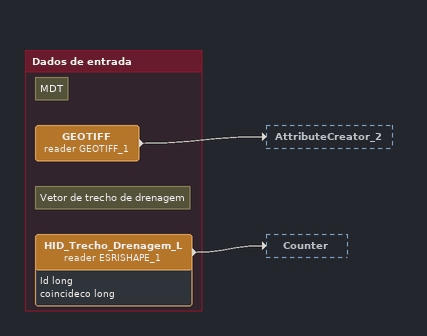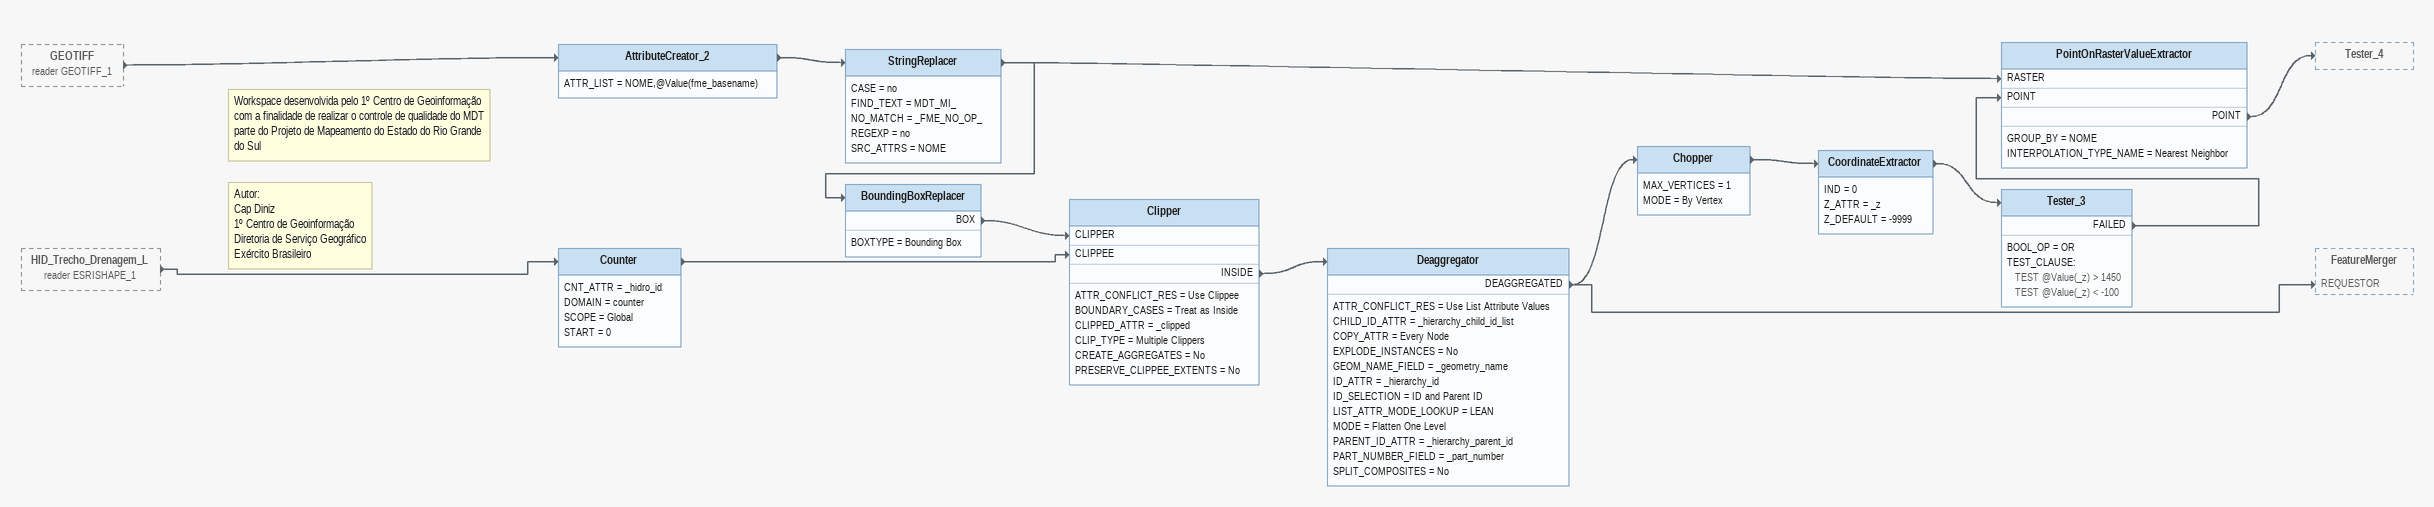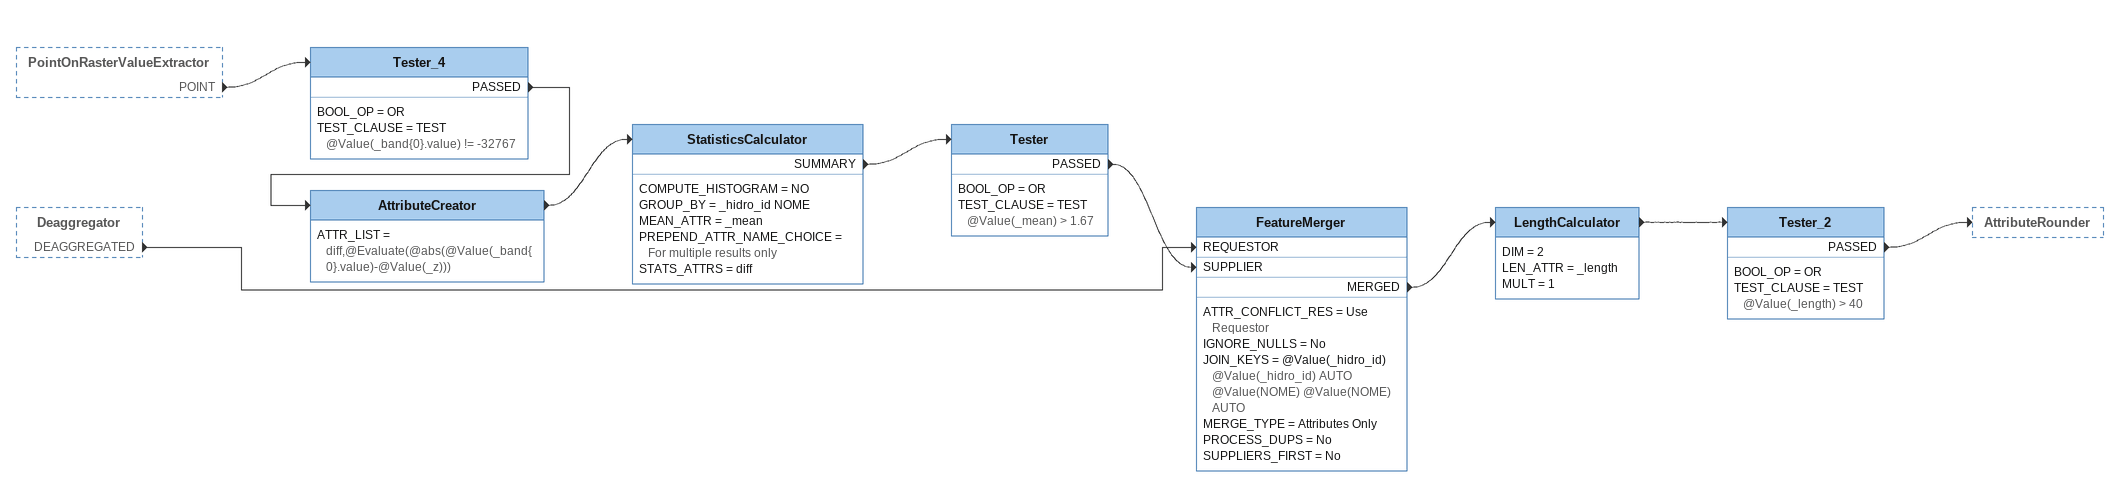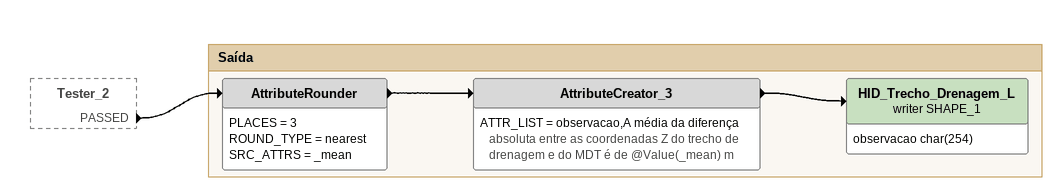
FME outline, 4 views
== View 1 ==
Bookmark: Dados de entrada
Note: MDT
GEOTIFF (reader GEOTIFF_1)
    -> AttributeCreator_2
Note: Vetor de trecho de drenagem
HID_Trecho_Drenagem_L (reader ESRISHAPE_1)
    attributes: Id long, coincideco long
    -> Counter

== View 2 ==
GEOTIFF (reader GEOTIFF_1) [outside]
    -> AttributeCreator_2
HID_Trecho_Drenagem_L (reader ESRISHAPE_1) [outside]
    -> Counter
Note: Workspace desenvolvida pelo 1º Centro de Geoinformação com a finalidade de realizar o controle de qualidade do MDT parte do Projeto de Mapeamento do Estado do Rio Grande do Sul
Note: Autor: / Cap Diniz / 1º Centro de Geoinformação / Diretoria de Serviço Geográfico / Exército Brasileiro
AttributeCreator_2
    ATTR_LIST = NOME,@Value(fme_basename)
    -> StringReplacer
StringReplacer
    CASE = no
    FIND_TEXT = MDT_MI_
    NO_MATCH = _FME_NO_OP_
    REGEXP = no
    SRC_ATTRS = NOME
    -> PointOnRasterValueExtractor [RASTER]
    -> BoundingBoxReplacer
BoundingBoxReplacer
    BOXTYPE = Bounding Box
    BOX -> Clipper [CLIPPER]
Counter
    CNT_ATTR = _hidro_id
    DOMAIN = counter
    SCOPE = Global
    START = 0
    -> Clipper [CLIPPEE]
Clipper
    ATTR_CONFLICT_RES = Use Clippee
    BOUNDARY_CASES = Treat as Inside
    CLIPPED_ATTR = _clipped
    CLIP_TYPE = Multiple Clippers
    CREATE_AGGREGATES = No
    PRESERVE_CLIPPEE_EXTENTS = No
    INSIDE -> Deaggregator
Deaggregator
    ATTR_CONFLICT_RES = Use List Attribute Values
    CHILD_ID_ATTR = _hierarchy_child_id_list
    COPY_ATTR = Every Node
    EXPLODE_INSTANCES = No
    GEOM_NAME_FIELD = _geometry_name
    ID_ATTR = _hierarchy_id
    ID_SELECTION = ID and Parent ID
    LIST_ATTR_MODE_LOOKUP = LEAN
    MODE = Flatten One Level
    PARENT_ID_ATTR = _hierarchy_parent_id
    PART_NUMBER_FIELD = _part_number
    SPLIT_COMPOSITES = No
    DEAGGREGATED -> Chopper
    DEAGGREGATED -> FeatureMerger [REQUESTOR]
Chopper
    MAX_VERTICES = 1
    MODE = By Vertex
    -> CoordinateExtractor
CoordinateExtractor
    IND = 0
    Z_ATTR = _z
    Z_DEFAULT = -9999
    -> Tester_3
Tester_3
    BOOL_OP = OR
    TEST_CLAUSE:
      TEST @Value(_z) > 1450
      TEST @Value(_z) < -100
    FAILED -> PointOnRasterValueExtractor [POINT]
PointOnRasterValueExtractor
    GROUP_BY = NOME
    INTERPOLATION_TYPE_NAME = Nearest Neighbor
    POINT -> Tester_4

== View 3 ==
PointOnRasterValueExtractor [outside]
    POINT -> Tester_4
Deaggregator [outside]
    DEAGGREGATED -> FeatureMerger [REQUESTOR]
Tester_4
    BOOL_OP = OR
    TEST_CLAUSE = TEST @Value(_band{0}.value) != -32767
    PASSED -> AttributeCreator
AttributeCreator
    ATTR_LIST = diff,@Evaluate(@abs(@Value(_band{0}.value)-@Value(_z)))
    -> StatisticsCalculator
StatisticsCalculator
    COMPUTE_HISTOGRAM = NO
    GROUP_BY = _hidro_id NOME
    MEAN_ATTR = _mean
    PREPEND_ATTR_NAME_CHOICE = For multiple results only
    STATS_ATTRS = diff
    SUMMARY -> Tester
Tester
    BOOL_OP = OR
    TEST_CLAUSE = TEST @Value(_mean) > 1.67
    PASSED -> FeatureMerger [SUPPLIER]
FeatureMerger
    ATTR_CONFLICT_RES = Use Requestor
    IGNORE_NULLS = No
    JOIN_KEYS = @Value(_hidro_id) @Value(_hidro_id) AUTO @Value(NOME) @Value(NOME) AUTO
    MERGE_TYPE = Attributes Only
    PROCESS_DUPS = No
    SUPPLIERS_FIRST = No
    MERGED -> LengthCalculator
LengthCalculator
    DIM = 2
    LEN_ATTR = _length
    MULT = 1
    -> Tester_2
Tester_2
    BOOL_OP = OR
    TEST_CLAUSE = TEST @Value(_length) > 40
    PASSED -> AttributeRounder

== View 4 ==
Tester_2 [outside]
    PASSED -> AttributeRounder

Bookmark: Saída
AttributeRounder
    PLACES = 3
    ROUND_TYPE = nearest
    SRC_ATTRS = _mean
    -> AttributeCreator_3
AttributeCreator_3
    ATTR_LIST = observacao,A média da diferença absoluta entre as coordenadas Z do trecho de drenagem e do MDT é de @Value(_mean) m
    -> HID_Trecho_Drenagem_L (writer SHAPE_1)
HID_Trecho_Drenagem_L (writer SHAPE_1)
    attributes: observacao char(254)
